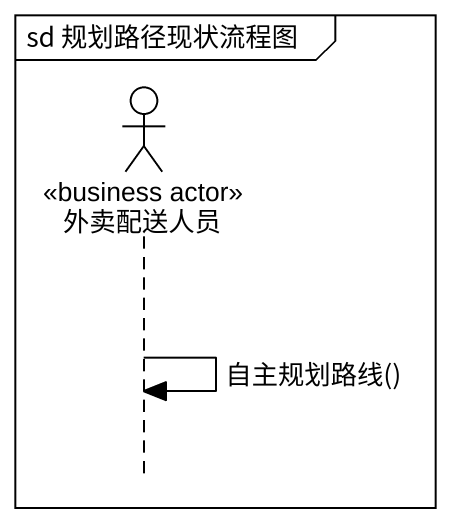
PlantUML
@startuml
mainframe sd 规划路径现状流程图
hide footbox
actor 外卖配送人员 <<business actor>>

外卖配送人员 -> 外卖配送人员 : 自主规划路线()
@enduml
